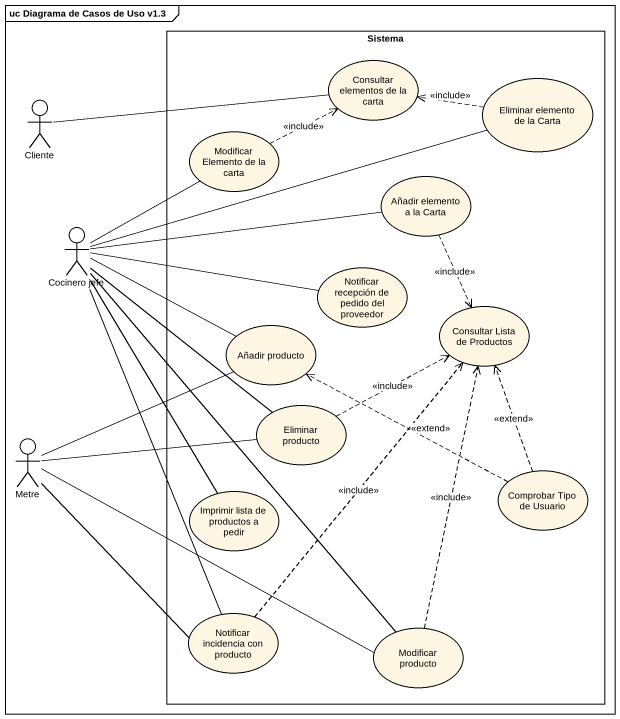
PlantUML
@startuml
mainframe uc Diagrama de Casos de Uso v1.3
rectangle Sistema {
  usecase "Consultar elementos de la carta" as Consultar_elementos_de_la
  usecase "Eliminar elemento de la Carta" as Eliminar_elemento_de_la
  usecase "Modificar Elemento de la carta" as Modificar_Elemento_de_la
  usecase "Añadir elemento a la Carta" as Añadir_elemento_a_la_Carta
  usecase "Notificar recepción de pedido del proveedor" as Notificar_recepción_de
  usecase "Añadir producto" as Añadir_producto
  usecase "Consultar Lista de Productos" as Consultar_Lista_de_Productos
  usecase "Eliminar producto" as Eliminar_producto
  usecase "Comprobar Tipo de Usuario" as Comprobar_Tipo_de_Usuario
  usecase "Imprimir lista de productos a pedir" as Imprimir_lista_de_productos
  usecase "Notificar incidencia con producto" as Notificar_incidencia_con
  usecase "Modificar producto" as Modificar_producto
}
actor Cliente
actor "Cocinero jefe" as Cocinero_jefe
actor Metre
Cliente -right- Consultar_elementos_de_la
Eliminar_elemento_de_la .left.> Consultar_elementos_de_la : <<include>>
Modificar_Elemento_de_la .right.> Consultar_elementos_de_la : <<include>>
Añadir_elemento_a_la_Carta ..> Consultar_Lista_de_Productos : <<include>>
Cocinero_jefe -right- Eliminar_elemento_de_la
Cocinero_jefe -up- Modificar_Elemento_de_la
Cocinero_jefe -right- Añadir_elemento_a_la_Carta
Cocinero_jefe -right- Notificar_recepción_de
Cocinero_jefe -right- Añadir_producto
Cocinero_jefe -- Eliminar_producto
Cocinero_jefe -- Imprimir_lista_de_productos
Cocinero_jefe -- Notificar_incidencia_con
Cocinero_jefe -- Modificar_producto
Eliminar_producto .right.> Consultar_Lista_de_Productos : <<include>>
Metre -right- Añadir_producto
Metre -right- Eliminar_producto
Metre -- Notificar_incidencia_con
Metre -right- Modificar_producto
Comprobar_Tipo_de_Usuario .left.> Añadir_producto : <<extend>>
Comprobar_Tipo_de_Usuario .up.> Consultar_Lista_de_Productos : <<extend>>
Notificar_incidencia_con .up.> Consultar_Lista_de_Productos : <<include>>
Modificar_producto .up.> Consultar_Lista_de_Productos : <<include>>
@enduml
